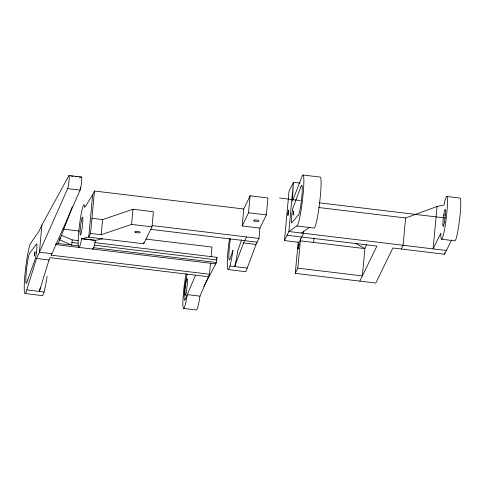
<?xml version="1.0" encoding="UTF-8"?>
<svg xmlns="http://www.w3.org/2000/svg" width="485" height="485" viewBox="0 0 485 485"><rect width="100%" height="100%" fill="white"/><g stroke="black" fill="none" stroke-linecap="round" stroke-linejoin="round"><path stroke-width="0.73" d="M298.378 247.065L298.396 249.041L299.033 243.7L298.378 247.065L297.566 248.738M41.91 225.022L39.437 252.2L36.514 258.463L25.947 292.576A25.663 2.498 -83.1 0 1 24.929 275.037A25.663 2.498 -83.1 0 1 30.416 243.561L38.994 231.284L41.91 225.022L68.809 175.776A6.723 0.655 -83.1 0 1 69.076 180.371A6.723 0.655 -83.1 0 1 67.639 188.617L39.437 252.2L51.925 253.703L80.128 190.12A6.723 0.655 -83.1 0 0 81.565 181.875A6.723 0.655 -83.1 0 0 81.298 177.28L79.091 177.013M210.496 263.228L209.496 274.237L51.24 255.171L51.374 253.703M80.401 187.137L80.128 190.12L67.639 188.617M92.665 194.752L88.731 237.171L81.674 238.693L81.159 241.19A21.522 2.092 -83.1 0 1 78.77 231.612A21.522 2.092 -83.1 0 1 84.475 205.44L84.717 207.483L92.544 195.025L94.484 191.017L243.755 208.999L250.114 195.794L267.944 197.941L266.368 214.916L259.93 228.108L258.972 238.432L256.05 244.434L246.259 270.697A25.663 2.498 -83.1 0 1 245.495 271.667L228.271 269.593M211.108 256.601L211.975 247.059L145.973 239.105M59.988 237.729L59.788 239.875L58.048 243.537L55.872 243.785M61.577 235.425L72.198 239.887L71.719 245.07L78.467 245.883M91.95 218.323L102.577 219.602L132.969 209.259L153.381 211.745L151.981 226.865L143.724 243.791L88.731 237.171L90.549 233.449L94.484 191.017M90.549 233.449L101.177 234.728L102.577 219.602M101.177 234.728L131.568 224.41L132.969 209.259M143.724 243.791L143.857 242.354M203.785 286.538L216.486 262.488L216.965 257.329L94.502 242.573M259.93 228.108L242.179 225.974L243.755 208.999M242.179 225.974L248.538 212.769L250.114 195.794M303.762 231.133L303.561 233.285L299.154 242.342L284.452 240.572L289.012 191.357L293.413 182.305L300.021 183.1M451.577 239.99L444.581 254.237L392.856 247.999L375.772 283.04L295.28 273.346L298.184 242.027M295.28 273.346L297.82 268.138L300.554 238.644M355.705 243.367L364.896 248.611L313.619 242.433L314.013 238.214M437.046 206.483L433.111 248.89L440.877 233.139L440.907 236.359A21.522 2.098 -83.1 0 0 444.436 230.108A21.522 2.098 -83.1 0 0 447.473 201.487A21.522 2.098 -83.1 0 0 444.478 202.748L444.036 205.016L437.046 206.483L405.63 217.983L403.096 245.271L401.277 249.011M444.581 254.237L444.721 252.746M446.455 249.963L446.4 250.496L288.86 231.515L284.452 240.572M209.496 274.237L199.984 296.153L199.529 299.015A21.522 2.092 -83.1 0 1 196.413 309.988L183.651 308.448M208.338 276.717L50.082 257.638L49.009 259.966L39.358 291.436A25.663 2.498 -83.1 0 0 40.364 287.308M47.106 276.353A25.663 2.498 -83.1 0 1 44.086 292.006L43.171 294.65A25.663 2.498 -83.1 0 1 42.407 295.62L25.184 293.54M230.411 238.947A15.902 1.546 -83.1 0 0 228.841 254.964A15.902 1.546 -83.1 0 0 229.884 259.299L232.97 250.333A25.663 2.498 -83.1 0 1 229.957 265.986L229.035 268.623A25.663 2.498 -83.1 0 1 229.472 238.614M241.748 239.663L237.698 250.903A25.663 2.498 -83.1 0 1 234.685 266.556L243.561 242.93L246.483 236.929M72.332 206.749L59.788 239.875L71.719 245.07L58.048 243.537M195.582 275.177L185.015 299.766A13.277 1.291 -83.1 0 1 184.488 290.697A13.277 1.291 -83.1 0 1 187.325 274.407M51.24 255.171L51.925 253.703M216.516 258.25L216.965 257.329M366.539 244.804L364.95 248.065L362.362 275.91L297.82 268.138M359.821 281.118L376.912 246.077L287.041 235.261M296.838 225.968L297.584 225.198A25.663 2.498 -83.1 0 0 303.095 194.273A25.663 2.498 -83.1 0 0 302.246 175.782L292.449 201.184L293.413 182.305L288.86 231.515L296.838 225.968L314.062 228.041L314.807 227.271A25.663 2.498 -83.1 0 0 319.985 199.62A25.663 2.498 -83.1 0 0 320.215 177.086L302.992 175.012M301.355 233.018L309.333 227.471M102.553 238.832L95.496 240.36L81.632 238.741M446.715 196.492L460.004 198.092A21.522 2.098 -83.1 0 1 459.568 219.456A21.522 2.098 -83.1 0 1 454.912 240.821L441.617 239.22M443.72 214.934L445.2 215.116M279.554 198.038L300.373 200.547M319.13 202.803L445.418 218.007M69.009 175.521L81.498 177.025M71.01 176.037L73.217 176.304M75.418 176.57L76.891 176.746M318.821 207.525L405.63 217.983M248.538 212.769L266.368 214.916M300.354 240.839L313.619 242.433M152.187 225.573L258.972 238.432M131.568 224.41L151.981 226.865M150.368 229.308L257.153 242.167M243.561 242.93L256.05 244.434M63.474 229.162L79.225 231.06M81.674 238.693L95.496 240.36L94.975 242.852A21.522 2.092 -83.1 0 1 92.277 248.381M72.198 239.887L78.103 240.596M71.956 242.476L77.958 243.203M94.46 245.186L216.728 259.905M93.472 247.683L216.486 262.488M55.242 244.561L215.813 263.87M229.957 265.986L247.18 268.06M36.514 258.463L49.009 259.966M199.984 296.153L187.228 294.619L186.773 297.481A21.522 2.092 -83.1 0 1 182.875 304.701A21.522 2.092 -83.1 0 1 186.179 273.401M26.869 289.933L44.086 292.006M34.483 254.983L34.544 256.025L35.047 251.751L34.483 254.983M287.781 214.352C288.066 220.075 289.26 202.397 287.781 214.352M293.134 214.176C293.407 218.65 294.292 204.882 293.134 214.176M27.681 279.978L26.845 282.737A15.362 1.497 -83.1 0 1 26.238 272.243A15.362 1.497 -83.1 0 1 29.518 253.4L36.399 244.173A8.148 0.794 -83.1 0 1 36.727 249.745A8.148 0.794 -83.1 0 1 34.981 259.742L27.681 279.978M300.767 187.168L293.304 207.01A8.148 0.794 -83.1 0 0 291.552 216.837A8.148 0.794 -83.1 0 0 291.825 222.706L297.923 215.461L298.517 215.279A15.362 1.497 -83.1 0 0 301.815 196.771A15.362 1.497 -83.1 0 0 301.312 185.7L300.767 187.168M82.268 217.425L81.947 218.323A9.021 0.879 -83.1 0 0 80.08 232.945A9.021 0.879 -83.1 0 0 81.935 229.144A9.021 0.879 -83.1 0 0 82.535 217.122L82.268 217.425M254.649 221.124A2.692 0.721 5.3 0 0 258.929 221.002A2.692 0.721 5.3 0 0 255.231 219.923A2.692 0.721 5.3 0 0 254.649 221.124M444.272 222.754A8.609 0.837 -83.1 0 0 445.254 209.344A8.609 0.837 -83.1 0 0 442.969 221.469A8.609 0.837 -83.1 0 0 444.272 222.754M135.818 232.539A2.692 0.721 5.3 0 0 140.098 232.418A2.692 0.721 5.3 0 0 136.406 231.339A2.692 0.721 5.3 0 0 135.818 232.539M186.046 293.013A8.439 0.818 -83.1 0 0 187.349 278.99A8.439 0.818 -83.1 0 0 185.112 289.254A8.439 0.818 -83.1 0 0 186.046 293.013"/></g></svg>
